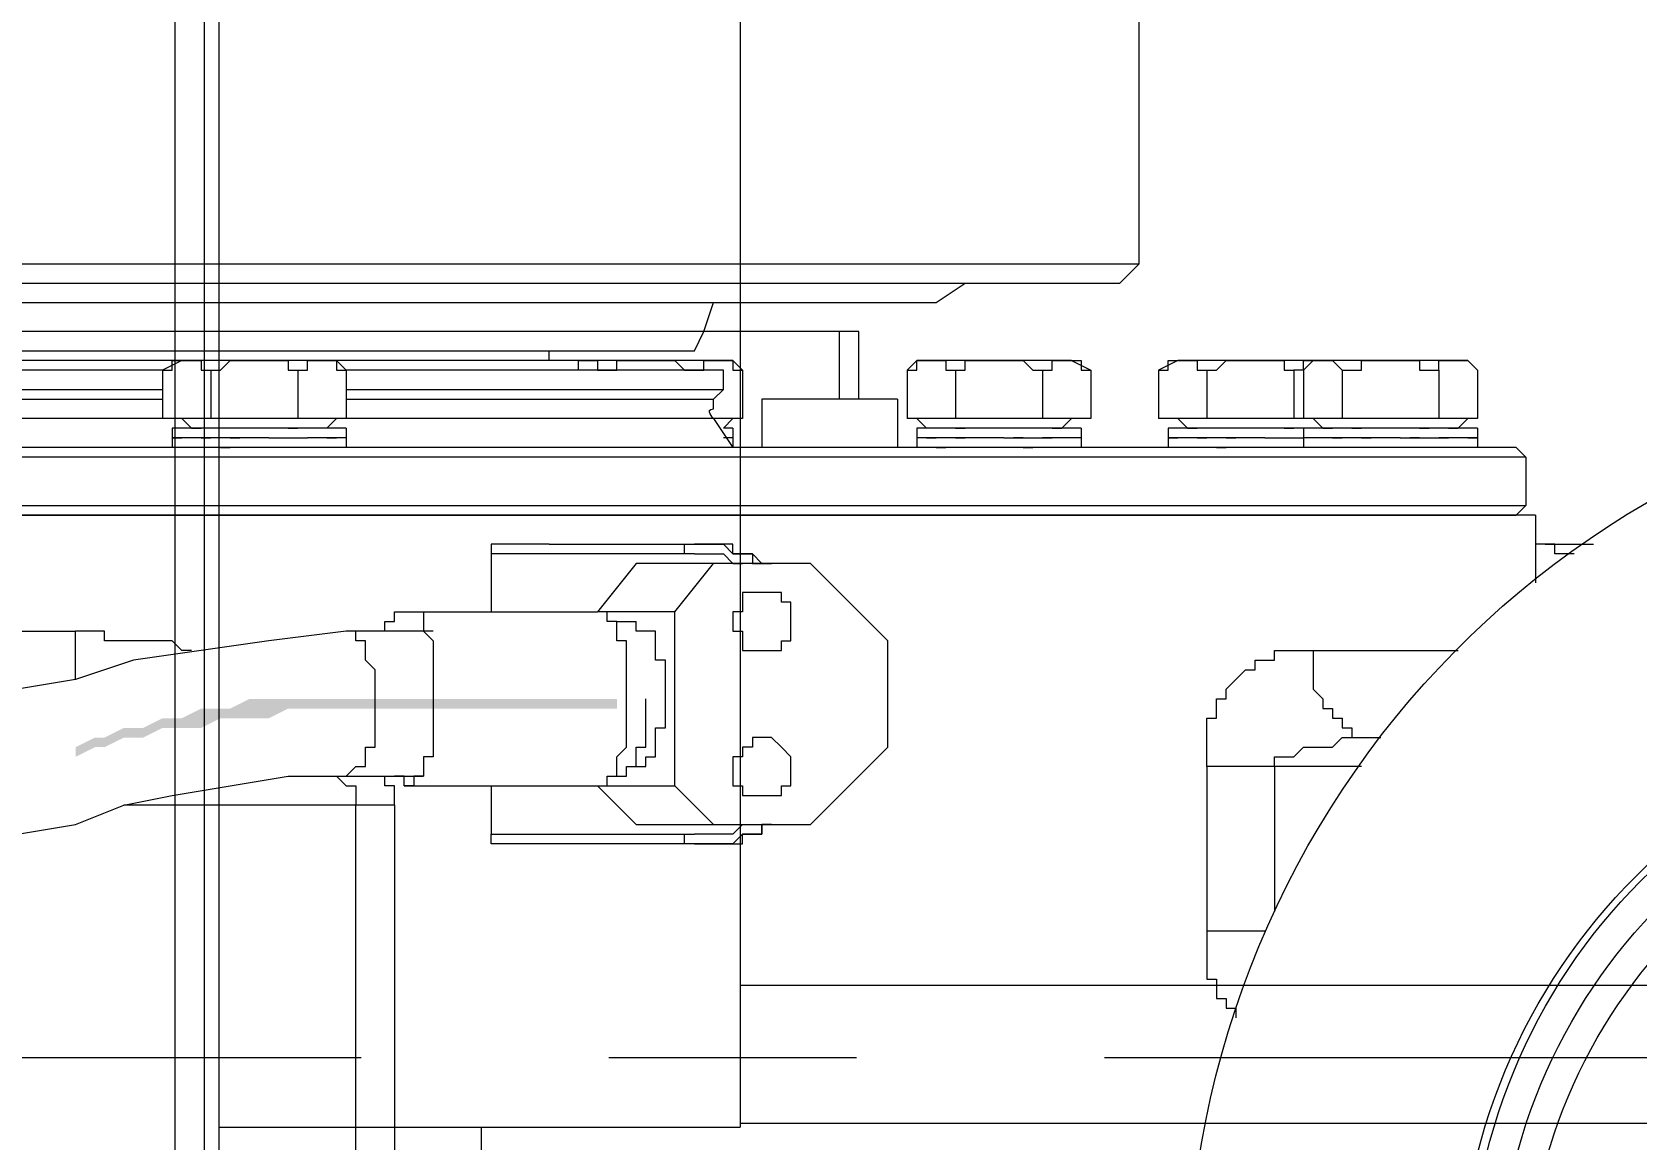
# Model space of a CAD drawing. Header units: millimetres. Extents: x 25083 to 52777, y 24772 to 45779.
# Drawn here: x 38615.8 to 38677.4, y 33565.3 to 33607.9 of the extents above; entities that cross this region are included whole.
import ezdxf

# ---------------------------------------------------------------- set-up
doc = ezdxf.new("R2010")
doc.units = ezdxf.units.MM
doc.layers.add('小车', color=7, linetype='Continuous')
doc.styles.get("Standard").update_dxf_attribs({"font": ''})
doc.styles.get('Standard').set_extended_font_data('SimSun')
doc.dimstyles.new('15', dxfattribs={"dimtxt": 15, "dimasz": 10, "dimexe": 2, "dimexo": 1, "dimgap": 1, "dimtad": 1, "dimdsep": 46, "dimtxsty": 'Standard', "dimcen": 2.5, "dimadec": 0, "dimazin": 0, "dimtfac": 1, "dimtmove": 2, "dimatfit": 3, "dimfxl": 1, "dimtolj": 1, "dimarcsym": 0})
doc.dimstyles.new('ISO-25', dxfattribs={"dimtxt": 2.5, "dimasz": 2.5, "dimexe": 1.25, "dimexo": 0.625, "dimtad": 1, "dimtxsty": 'Standard', "dimcen": 2.5, "dimadec": 0, "dimazin": 0, "dimtfac": 1, "dimtmove": 0, "dimatfit": 3, "dimfxl": 1, "dimarcsym": 0})

# ---------------------------------------------------------------- blocks, each defined once
blk = doc.blocks.new('*D925')
at = {"color": 0, "lineweight": -2}
for p, q in [((29677.862, 34881.662), (29677.862, 32448.293)), ((40733.017, 34757.645), (40733.017, 32448.293)), ((29680.362, 32449.543), (40730.517, 32449.543))]:
    blk.add_line(p, q, dxfattribs=at)
at = {"color": 0}
for points in [[(29680.362, 32449.96), (29680.362, 32449.127), (29677.862, 32449.543)], [(40730.517, 32449.127), (40730.517, 32449.96), (40733.017, 32449.543)]]:
    blk.add_solid(points, dxfattribs=at)
at = {"layer": 'DEFPOINTS', "color": 0}
for p in [(29677.862, 34882.287), (40733.017, 34758.27), (40733.017, 32449.543)]:
    blk.add_point(p, dxfattribs=at)
at = {"color": 0, "insert": (35205.439, 32451.628), "char_height": 2.5, "attachment_point": 5}
blk.add_mtext('11055,15', dxfattribs=at)
blk = doc.blocks.new('zw$D2F4')
h = blk.add_hatch(color=7)
h.dxf.hatch_style = 2
h.paths.add_polyline_path([(402.925, 863.038), (402.925, 866.752), (402.553, 867.495), (402.553, 868.609), (402.182, 869.351), (402.182, 870.094), (401.81, 870.837), (401.81, 871.58), (401.439, 872.322), (401.439, 872.694), (401.068, 873.436), (400.696, 873.436), (401.068, 872.694), (401.068, 872.322), (401.439, 871.58), (401.439, 870.837), (401.81, 870.094), (401.81, 869.351), (401.81, 868.609), (402.182, 867.866), (402.182, 866.009), (402.553, 865.266), (402.553, 863.038)])
h = blk.add_hatch(color=7)
h.dxf.hatch_style = 2
h.paths.add_polyline_path([(402.925, 860.067), (402.925, 863.038), (402.553, 863.038), (402.553, 860.439), (402.553, 860.067)])
h = blk.add_hatch(color=7)
h.dxf.hatch_style = 2
h.paths.add_polyline_path([(402.553, 860.067), (402.553, 852.64), (402.925, 852.64), (402.925, 860.067)])
at = {"color": 7, "lineweight": 5}
for points in [[(409.98, 817.361), (409.98, 915.771)], [(410.352, 915.029), (410.352, 817.733)], [(412.208, 817.733), (412.208, 915.029)], [(409.98, 914.657), (409.98, 818.104)], [(412.58, 818.104), (412.58, 914.657)], [(419.636, 900.174), (419.636, 832.587)], [(418.893, 899.803), (418.893, 833.33)], [(418.15, 892.376), (418.15, 840.385)], [(405.524, 885.691), (405.524, 873.436)], [(414.437, 884.206), (414.437, 870.094)], [(414.808, 884.577), (414.808, 870.094)], [(415.551, 870.094), (415.551, 884.577)], [(413.694, 870.094), (413.694, 883.834)], [(417.036, 843.356), (417.036, 883.834)], [(416.293, 883.092), (416.293, 849.669)], [(396.983, 881.978), (396.983, 878.635), (397.725, 875.665), (398.097, 873.436), (398.84, 871.58), (399.211, 869.723), (399.954, 865.266), (399.954, 863.038)], [(405.524, 863.038), (405.153, 866.009), (404.41, 871.208), (403.667, 873.436), (403.296, 875.665), (402.553, 877.521), (402.182, 879.749), (402.182, 881.978)], [(415.922, 854.126), (415.922, 879.007)], [(403.667, 873.436), (405.524, 873.436)], [(404.781, 868.98), (404.781, 869.351), (405.153, 869.723), (405.153, 872.322), (405.524, 872.322), (405.524, 873.436)], [(398.84, 861.182), (398.84, 871.58)], [(413.694, 863.038), (413.694, 870.094)], [(415.551, 870.094), (413.694, 870.094)], [(415.922, 869.351), (415.551, 870.094)], [(415.551, 870.094), (415.551, 869.723), (415.922, 869.723), (415.922, 869.351)], [(412.951, 869.723), (412.58, 869.723)], [(412.58, 869.351), (412.58, 869.723)], [(412.951, 869.723), (412.951, 869.351)], [(413.323, 869.723), (412.951, 869.723)], [(412.951, 869.351), (412.951, 869.723)], [(412.951, 868.98), (412.951, 869.351)], [(412.951, 868.98), (412.951, 869.351)], [(413.323, 863.038), (413.323, 869.723)], [(413.323, 869.351), (413.323, 869.723)], [(413.323, 868.98), (413.694, 869.351)], [(415.922, 863.41), (415.922, 869.351)], [(415.922, 869.351), (415.922, 868.98)], [(412.951, 868.609), (412.951, 868.98)], [(412.951, 868.609), (412.951, 868.98)], [(412.951, 868.609), (412.951, 868.237)], [(415.922, 868.98), (415.922, 868.609), (415.551, 868.609), (415.551, 868.237)], [(415.551, 868.237), (413.694, 868.237)], [(415.551, 868.237), (415.551, 867.866), (415.922, 867.495), (415.922, 866.381)], [(412.951, 867.495), (412.951, 867.123)], [(412.58, 866.381), (412.58, 866.752)], [(412.951, 866.009), (412.951, 866.752)], [(412.951, 866.009), (412.951, 866.752)], [(413.323, 866.381), (413.323, 866.752)], [(415.922, 866.381), (415.922, 865.266), (415.551, 865.266), (415.551, 864.895)], [(415.551, 864.895), (413.694, 864.895)], [(415.551, 864.895), (415.551, 864.524), (415.922, 864.524), (415.922, 863.781)], [(412.951, 863.781), (412.951, 864.524)], [(412.951, 863.781), (412.951, 864.524)], [(399.954, 863.781), (399.954, 863.41), (399.582, 863.038)], [(412.951, 863.781), (412.951, 864.152)], [(412.951, 863.41), (412.951, 863.781)], [(412.951, 863.41), (412.951, 863.781)], [(413.323, 863.781), (413.694, 863.41)], [(415.922, 863.781), (415.922, 863.41), (415.551, 863.41), (415.551, 863.038)], [(399.582, 863.038), (399.582, 862.667), (398.84, 862.667)], [(399.954, 863.038), (399.954, 862.296)], [(399.954, 863.038), (400.325, 862.667), (400.325, 862.296), (401.068, 862.296), (401.068, 861.924), (402.925, 861.924)], [(402.925, 861.924), (404.039, 861.924), (404.41, 862.296), (405.153, 862.296), (405.153, 862.667), (405.524, 862.667), (405.524, 863.038)], [(405.524, 859.696), (405.524, 863.038)], [(412.951, 863.038), (412.58, 863.038)], [(412.951, 863.038), (412.951, 863.41)], [(412.951, 863.038), (412.951, 863.41)], [(412.951, 863.038), (412.951, 863.41)], [(413.323, 863.038), (412.951, 863.038)], [(413.694, 848.927), (413.694, 863.038)], [(415.551, 863.038), (413.694, 863.038)], [(414.437, 863.038), (414.437, 848.927)], [(414.808, 863.038), (414.808, 848.555)], [(415.922, 863.41), (415.551, 863.038)], [(415.551, 848.555), (415.551, 863.038)], [(360.59, 862.667), (398.84, 862.667)], [(399.954, 862.296), (399.954, 860.067)], [(398.84, 861.182), (399.582, 861.182), (399.582, 861.553), (399.954, 861.553)], [(405.524, 861.553), (405.895, 861.553), (405.895, 861.182), (406.267, 861.182), (406.267, 860.81)], [(398.84, 861.182), (360.59, 861.182)], [(399.582, 860.81), (399.954, 860.81), (399.954, 861.182)], [(399.582, 860.81), (399.582, 853.383)], [(399.954, 860.439), (399.582, 860.439), (399.582, 860.81)], [(406.267, 860.81), (406.267, 860.067), (405.524, 860.067)], [(406.267, 860.81), (406.267, 853.383)], [(400.325, 860.067), (399.954, 860.067), (399.954, 860.439)], [(405.524, 860.067), (405.153, 859.696), (401.439, 859.696), (400.696, 859.696), (400.696, 860.067), (400.325, 860.067)], [(397.354, 855.24), (397.354, 857.468), (397.725, 857.468)], [(397.725, 857.468), (397.725, 850.041)], [(399.582, 857.468), (397.725, 857.468)], [(408.495, 857.468), (406.267, 857.468)], [(408.495, 850.041), (408.495, 857.468)], [(408.866, 855.24), (408.866, 857.468), (408.495, 857.468)], [(397.354, 849.669), (397.354, 855.24)], [(408.866, 855.24), (408.866, 849.669)], [(415.922, 855.24), (416.293, 855.24)], [(415.922, 854.126), (415.551, 854.126)], [(415.922, 854.126), (415.922, 853.383), (415.551, 853.383), (415.551, 853.012)], [(415.922, 848.184), (415.922, 854.126)], [(399.582, 853.383), (398.097, 851.898)], [(399.582, 853.383), (399.582, 850.412)], [(399.582, 853.383), (399.582, 853.012), (399.954, 853.012), (399.954, 852.64), (400.325, 852.64)], [(405.524, 852.64), (405.895, 852.64), (405.895, 853.012), (406.267, 853.012), (406.267, 853.383)], [(408.124, 851.898), (406.267, 853.383)], [(406.267, 850.412), (406.267, 853.383)], [(399.954, 853.012), (399.954, 852.64)], [(399.954, 852.64), (399.954, 852.269), (400.325, 852.269), (400.325, 851.898)], [(400.325, 852.64), (400.696, 852.64), (401.068, 852.269), (403.667, 852.269), (404.039, 852.269), (405.153, 852.269)], [(405.153, 852.269), (405.153, 852.64), (405.524, 852.64)], [(405.895, 852.64), (405.895, 851.898)], [(415.551, 853.012), (415.551, 852.64), (415.922, 852.64), (415.922, 851.526)], [(398.097, 851.898), (398.097, 845.213)], [(400.325, 851.898), (400.325, 851.526), (400.696, 851.526), (400.696, 851.155), (401.81, 851.155), (401.81, 850.783), (402.182, 850.783), (404.41, 850.783), (404.41, 851.155), (405.524, 851.155), (405.524, 851.898), (405.895, 851.898)], [(400.325, 851.898), (401.068, 851.898), (401.068, 851.526), (402.553, 851.526), (402.925, 851.526)], [(408.124, 845.213), (408.124, 851.898)], [(415.922, 851.526), (415.922, 850.412), (415.551, 850.041), (415.551, 849.669)], [(398.097, 848.927), (399.582, 850.412)], [(399.582, 850.412), (406.267, 850.412)], [(406.267, 850.412), (408.124, 848.927)], [(397.354, 849.669), (397.354, 850.041), (397.725, 850.041)], [(397.354, 849.669), (397.354, 847.813), (397.725, 847.813), (397.725, 847.07), (398.097, 847.07), (398.097, 846.699)], [(398.097, 846.699), (398.097, 847.07), (397.725, 847.07), (397.725, 847.813), (397.354, 848.184), (397.354, 849.298), (397.354, 849.669)], [(398.097, 847.813), (397.725, 848.184), (397.725, 849.669)], [(408.124, 846.699), (408.124, 847.07), (408.495, 847.441), (408.495, 848.184), (408.866, 848.184), (408.866, 849.298), (408.866, 849.669)], [(408.495, 849.669), (408.495, 848.555), (408.124, 848.184), (408.124, 847.813)], [(408.866, 849.669), (408.866, 848.555), (408.495, 848.184), (408.495, 847.441), (408.124, 847.441), (408.124, 847.07), (408.124, 846.699)], [(408.495, 850.041), (408.866, 850.041), (408.866, 849.669)], [(415.551, 849.669), (415.551, 849.298), (415.922, 849.298), (415.922, 848.927)], [(416.293, 849.669), (417.036, 849.298)], [(413.694, 848.927), (412.58, 848.184)], [(413.694, 847.813), (413.694, 848.927)], [(414.437, 848.927), (414.808, 848.555)], [(415.922, 848.927), (415.922, 848.184), (415.551, 848.184), (415.551, 847.813)], [(417.036, 849.298), (418.15, 848.927)], [(412.951, 848.184), (412.951, 848.555)], [(412.951, 848.184), (412.951, 848.555)], [(413.323, 848.555), (413.694, 848.184)], [(413.323, 848.184), (413.323, 848.555)], [(413.323, 848.184), (413.323, 848.555)], [(414.808, 848.555), (415.551, 848.555)], [(400.325, 848.184), (399.582, 848.184), (399.582, 847.813), (399.211, 847.813), (399.211, 847.441), (399.211, 847.07)], [(401.439, 847.07), (401.439, 847.441), (401.068, 847.441), (401.068, 847.813), (400.696, 847.813), (400.696, 848.184), (400.325, 848.184)], [(405.895, 848.184), (405.524, 848.184), (405.524, 847.813), (404.781, 847.813), (404.781, 847.441), (404.781, 847.07)], [(407.009, 847.07), (407.009, 847.813), (406.267, 847.813), (406.267, 848.184), (405.895, 848.184)], [(412.951, 848.184), (412.58, 848.184)], [(413.323, 848.184), (412.951, 848.184)], [(415.551, 847.813), (413.694, 847.813)], [(415.922, 848.184), (415.551, 847.813)], [(399.211, 847.07), (399.211, 846.327), (399.582, 846.327), (399.582, 845.956), (400.325, 845.956)], [(400.325, 845.956), (400.696, 845.956), (401.068, 846.327), (401.439, 846.699), (401.439, 847.07)], [(404.781, 847.07), (404.781, 846.327), (405.153, 846.327), (405.153, 845.956), (405.524, 845.956), (405.895, 845.956)], [(405.895, 845.956), (406.638, 845.956), (406.638, 846.327), (407.009, 846.327), (407.009, 846.699), (407.009, 847.07)], [(414.437, 847.07), (412.58, 847.07)], [(414.437, 841.871), (414.437, 847.07)], [(401.068, 842.242), (398.097, 845.213)], [(408.124, 845.213), (405.153, 842.242)], [(414.437, 844.099), (417.036, 844.099)], [(414.437, 843.356), (417.036, 843.356)], [(401.068, 842.242), (405.153, 842.242)], [(414.437, 841.871), (412.58, 841.871)], [(413.694, 834.444), (413.694, 841.499)], [(415.551, 841.499), (413.694, 841.499)], [(415.922, 841.128), (415.551, 841.499)], [(415.551, 841.499), (415.551, 841.128), (415.922, 841.128)], [(412.951, 841.128), (412.58, 841.128)], [(413.323, 841.128), (412.951, 841.128)], [(412.951, 840.757), (412.951, 841.128)], [(413.323, 834.815), (413.323, 841.128)], [(413.323, 840.757), (413.694, 841.128)], [(415.922, 835.186), (415.922, 841.128)], [(415.922, 841.128), (415.922, 840.757)], [(412.951, 840.385), (412.951, 840.757)], [(412.951, 840.385), (412.951, 840.757)], [(412.951, 840.757), (412.951, 840.385)], [(412.951, 840.014), (412.951, 840.757)], [(412.951, 840.014), (412.951, 840.385)], [(415.922, 840.757), (415.922, 840.014), (415.551, 840.014), (415.551, 839.643)], [(418.15, 840.385), (418.893, 839.271)], [(412.951, 839.643), (412.951, 839.271)], [(415.551, 839.643), (413.694, 839.643)], [(415.551, 839.643), (415.551, 839.271), (415.922, 839.271), (415.922, 838.157)], [(412.58, 838.9), (412.58, 839.271)], [(413.323, 838.9), (413.323, 839.271)], [(412.951, 837.786), (412.951, 838.529)], [(412.951, 837.786), (412.951, 838.529)], [(412.58, 837.786), (412.58, 838.157)], [(413.323, 837.786), (413.323, 838.157)], [(415.922, 838.157), (415.922, 837.043), (415.551, 836.672), (415.551, 836.3)], [(412.951, 837.043), (412.951, 837.415)], [(412.951, 835.929), (412.951, 836.3)], [(412.951, 835.558), (412.951, 835.929)], [(412.951, 835.558), (412.951, 835.929)], [(415.551, 836.3), (413.694, 836.3)], [(415.551, 836.3), (415.551, 835.929), (415.922, 835.929), (415.922, 835.558)], [(412.951, 835.186), (412.951, 835.558)], [(412.951, 835.186), (412.951, 835.558)], [(413.323, 835.558), (413.694, 835.186)], [(415.922, 835.558), (415.922, 834.815), (415.551, 834.815), (415.551, 834.444)], [(412.58, 834.815), (412.58, 835.186)], [(412.951, 834.815), (412.58, 834.815)], [(412.951, 834.815), (412.951, 835.186)], [(412.951, 834.815), (412.951, 835.186)], [(412.951, 834.815), (412.951, 835.186)], [(413.323, 834.815), (412.951, 834.815)], [(413.323, 834.815), (413.323, 835.186)], [(415.922, 835.186), (415.551, 834.444)], [(415.551, 834.444), (413.694, 834.444)], [(418.893, 833.33), (419.636, 832.587)], [(419.636, 832.587), (434.861, 832.587)], [(413.694, 819.589), (413.694, 831.844)], [(415.551, 831.844), (413.694, 831.844)], [(415.922, 831.101), (415.551, 831.844)], [(415.551, 831.844), (415.551, 831.473), (415.922, 831.473), (415.922, 831.101)], [(412.951, 831.473), (412.58, 831.473)], [(412.58, 831.101), (412.58, 831.473)], [(412.951, 831.473), (412.951, 831.101)], [(413.323, 831.473), (412.951, 831.473)], [(412.951, 831.101), (412.951, 831.473)], [(412.951, 830.73), (412.951, 831.101)], [(412.951, 830.73), (412.951, 831.101)], [(413.323, 819.589), (413.323, 831.473)], [(413.323, 831.101), (413.323, 831.473)], [(413.323, 830.73), (413.694, 831.101)], [(415.922, 819.961), (415.922, 831.101)], [(415.922, 831.101), (415.922, 830.73)], [(412.951, 830.359), (412.951, 830.73)], [(412.951, 830.359), (412.951, 830.73)], [(415.922, 830.73), (415.922, 830.359), (415.551, 830.359), (415.551, 829.987)], [(394.012, 829.987), (392.155, 829.987), (392.155, 829.616), (391.412, 829.616), (391.412, 829.245), (391.041, 829.245), (391.041, 828.873), (390.67, 828.873)], [(394.012, 829.987), (394.012, 827.759)], [(400.325, 829.987), (394.012, 829.987)], [(400.325, 824.046), (400.325, 829.987)], [(400.325, 829.987), (402.182, 829.987), (402.182, 829.616), (402.925, 829.616), (402.925, 829.245), (403.296, 829.245), (403.667, 828.873), (404.039, 828.502), (404.039, 828.131), (404.41, 828.131), (404.41, 827.388), (404.781, 827.388), (404.781, 825.902)], [(412.951, 830.359), (412.951, 829.987)], [(415.551, 829.987), (413.694, 829.987)], [(415.551, 829.987), (415.551, 829.616), (415.922, 829.245), (415.922, 828.131)], [(412.951, 829.245), (412.951, 828.873)], [(412.58, 828.131), (412.58, 828.502)], [(412.951, 827.759), (412.951, 828.502)], [(412.951, 827.759), (412.951, 828.502)], [(413.323, 828.131), (413.323, 828.502)], [(415.922, 828.131), (415.922, 827.016), (415.551, 827.016), (415.551, 826.645)], [(400.325, 827.388), (394.755, 827.388)], [(400.325, 827.388), (400.696, 827.388), (400.696, 826.645), (401.068, 826.274), (401.068, 825.531), (401.068, 825.16), (401.439, 824.788), (401.439, 823.303)], [(412.951, 826.274), (412.58, 826.274)], [(413.323, 826.274), (412.951, 826.274)], [(412.951, 825.902), (412.951, 826.274)], [(412.951, 825.902), (412.951, 826.274)], [(415.551, 826.645), (413.694, 826.645)], [(415.551, 826.274), (413.694, 826.274)], [(415.922, 825.902), (415.551, 826.274)], [(415.551, 826.274), (415.922, 826.274)], [(415.551, 826.274), (415.922, 826.274), (415.922, 825.902)], [(404.781, 825.902), (403.296, 825.902), (402.925, 825.531), (402.553, 825.531), (402.553, 825.16), (402.182, 825.16), (402.182, 824.788), (401.81, 824.788), (401.81, 824.417), (401.439, 824.417), (401.439, 823.303)], [(404.781, 825.902), (404.781, 820.332)], [(412.951, 825.531), (412.951, 825.902)], [(412.951, 825.531), (412.951, 825.902)], [(412.951, 825.16), (412.951, 825.531)], [(412.951, 825.16), (412.951, 825.531)], [(413.323, 825.531), (413.694, 825.902)], [(415.922, 825.531), (415.922, 825.16), (415.551, 824.788)], [(415.922, 825.902), (415.922, 825.531)], [(412.951, 825.16), (412.951, 824.788)], [(415.551, 824.788), (413.694, 824.788)], [(415.551, 824.788), (415.551, 824.046), (415.922, 824.046), (415.922, 822.932)], [(412.951, 824.046), (412.951, 823.674)], [(412.58, 822.932), (412.58, 823.303)], [(412.951, 822.56), (412.951, 823.303)], [(412.951, 822.56), (412.951, 823.303)], [(413.323, 822.932), (413.323, 823.303)], [(412.58, 822.56), (412.58, 822.932)], [(413.323, 822.56), (413.323, 822.932)], [(415.922, 822.932), (415.922, 821.817), (415.551, 821.817), (415.551, 821.075)], [(412.951, 821.817), (412.951, 822.189)], [(412.951, 821.817), (412.951, 822.189)], [(412.951, 821.817), (412.951, 822.189)], [(412.951, 820.703), (412.951, 821.075)], [(412.951, 820.703), (412.951, 821.075)], [(412.951, 820.703), (412.951, 821.075)], [(412.951, 820.332), (412.951, 821.075)], [(412.951, 820.332), (412.951, 820.703)], [(412.951, 820.332), (412.951, 820.703)], [(415.551, 821.075), (413.694, 821.075)], [(415.551, 821.075), (415.922, 821.075), (415.922, 820.332)], [(412.951, 819.961), (412.951, 820.332)], [(412.951, 819.961), (412.951, 820.332)], [(412.951, 819.961), (412.951, 820.332)], [(412.951, 819.589), (412.951, 819.961)], [(413.323, 820.332), (413.694, 819.961)], [(415.922, 820.332), (415.922, 819.961), (415.551, 819.589)], [(415.922, 819.961), (415.551, 819.589)], [(412.951, 819.589), (412.58, 819.589)], [(413.323, 819.589), (412.951, 819.589)], [(415.551, 819.589), (413.694, 819.589)], [(409.98, 818.104), (410.352, 817.733)], [(412.208, 817.733), (412.58, 818.104)], [(412.208, 817.733), (410.352, 817.733)], [(409.98, 817.361), (407.381, 817.361)], [(408.495, 815.876), (408.495, 816.618), (408.866, 816.618), (408.866, 816.99)], [(408.866, 816.99), (408.866, 817.361)]]:
    blk.add_lwpolyline(points, dxfattribs=at)
for points in [[(412.951, 869.351), (412.951, 869.723), (412.951, 869.723), (412.951, 869.723)], [(412.951, 869.723), (412.951, 869.723), (412.951, 869.723), (412.951, 869.723)], [(412.951, 869.723), (412.951, 869.723), (412.951, 869.723), (412.951, 869.723)], [(412.951, 869.723), (412.951, 869.723), (412.951, 869.723), (412.951, 869.723)], [(412.951, 869.723), (412.951, 869.723), (412.951, 869.723), (412.951, 869.723)], [(412.951, 869.723), (412.951, 869.723), (412.951, 869.723), (412.951, 869.723)], [(412.951, 869.723), (412.951, 869.723), (412.951, 869.723), (412.951, 869.723)], [(412.951, 869.723), (412.951, 869.723), (412.951, 869.723), (412.951, 869.723)], [(412.951, 869.723), (412.951, 869.723), (412.951, 869.723), (412.951, 869.723)], [(412.951, 869.723), (412.951, 869.723), (412.951, 869.723), (412.951, 869.723)], [(412.951, 869.351), (412.951, 869.351), (412.951, 869.351), (412.951, 869.351)], [(412.951, 869.351), (412.951, 869.351), (412.951, 869.351), (412.951, 869.351)], [(412.951, 869.351), (412.951, 869.351), (412.951, 869.351), (412.951, 869.351)], [(412.951, 869.351), (412.951, 869.351), (412.951, 869.351), (412.951, 869.351)], [(412.58, 868.609), (412.58, 868.98), (412.58, 868.98), (412.58, 868.98)], [(412.58, 868.609), (412.58, 868.609), (412.58, 868.609), (412.58, 868.609)], [(412.951, 868.98), (412.951, 868.98), (412.951, 868.98), (412.951, 868.98)], [(412.951, 868.98), (412.951, 868.98), (412.951, 868.98), (412.951, 868.98)], [(412.951, 867.866), (412.951, 868.237), (412.951, 868.237), (412.951, 868.609)], [(412.951, 867.866), (412.951, 868.237), (412.951, 868.237), (412.951, 868.609)], [(412.951, 868.609), (412.951, 868.609), (412.951, 868.609), (412.951, 868.609)], [(412.951, 868.609), (412.951, 868.609), (412.951, 868.609), (412.951, 868.609)], [(413.323, 868.98), (413.323, 868.98), (413.323, 868.98), (413.323, 868.609)], [(413.323, 868.609), (413.323, 868.609), (413.323, 868.609), (413.323, 868.609)], [(412.58, 867.866), (412.58, 867.495), (412.58, 867.495), (412.58, 867.495)], [(412.58, 867.866), (412.58, 867.866), (412.58, 867.866), (412.58, 867.866)], [(412.951, 867.495), (412.951, 867.495), (412.951, 867.866), (412.951, 867.866)], [(412.951, 867.495), (412.951, 867.866), (412.951, 867.866), (412.951, 867.866)], [(412.951, 867.866), (412.951, 867.866), (412.951, 867.866), (412.951, 867.866)], [(412.951, 866.752), (412.951, 867.123), (412.951, 867.123), (412.951, 867.495)], [(412.951, 867.123), (412.951, 867.123), (412.951, 867.495), (412.951, 867.495)], [(412.951, 867.495), (412.951, 867.495), (412.951, 867.495), (412.951, 867.495)], [(412.951, 867.495), (412.951, 867.495), (412.951, 867.495), (412.951, 867.495)], [(413.323, 867.866), (413.323, 867.866), (413.323, 867.866), (413.323, 867.866)], [(413.323, 867.495), (413.323, 867.495), (413.323, 867.495), (413.323, 867.866)], [(412.951, 866.752), (412.951, 866.752), (412.951, 867.123), (412.951, 867.123)], [(412.951, 866.009), (412.951, 866.009), (412.951, 866.009), (412.951, 865.638)], [(412.951, 866.009), (412.951, 866.009), (412.951, 865.638), (412.951, 865.638)], [(412.951, 865.638), (412.951, 865.266), (412.951, 865.266), (412.951, 864.895)], [(412.951, 865.638), (412.951, 865.638), (412.951, 865.638), (412.951, 865.638)], [(412.951, 865.638), (412.951, 865.638), (412.951, 865.638), (412.951, 865.638)], [(412.951, 865.638), (412.951, 865.266), (412.951, 865.266), (412.951, 865.266)], [(412.58, 864.895), (412.58, 864.895), (412.58, 865.266), (412.58, 865.266)], [(412.58, 865.266), (412.58, 865.266), (412.58, 865.266), (412.58, 865.266)], [(412.951, 865.266), (412.951, 865.266), (412.951, 865.266), (412.951, 864.895)], [(412.951, 864.895), (412.951, 864.895), (412.951, 864.895), (412.951, 864.895)], [(412.951, 864.895), (412.951, 864.895), (412.951, 864.524), (412.951, 864.524)], [(412.951, 864.895), (412.951, 864.895), (412.951, 864.524), (412.951, 864.524)], [(413.323, 865.266), (413.323, 865.266), (413.323, 864.895), (413.323, 864.895)], [(413.323, 865.266), (413.323, 865.266), (413.323, 865.266), (413.323, 865.266)], [(412.951, 864.524), (412.951, 864.524), (412.951, 864.524), (412.951, 864.524)], [(412.951, 864.524), (412.951, 864.524), (412.951, 864.524), (412.951, 864.524)], [(399.954, 863.781), (399.954, 863.781), (399.954, 863.781), (399.954, 863.781)], [(412.58, 864.152), (412.58, 864.152), (412.58, 864.152), (412.58, 864.152)], [(412.58, 864.152), (412.58, 864.152), (412.58, 864.152), (412.58, 864.152)], [(412.951, 863.781), (412.951, 863.781), (412.951, 863.781), (412.951, 863.781)], [(412.951, 863.781), (412.951, 863.781), (412.951, 863.781), (412.951, 863.781)], [(412.951, 863.781), (412.951, 863.781), (412.951, 863.41), (412.951, 863.41)], [(413.323, 864.152), (413.323, 864.152), (413.323, 864.152), (413.323, 864.152)], [(413.323, 864.152), (413.323, 864.152), (413.323, 864.152), (413.323, 864.152)], [(413.323, 864.152), (413.323, 864.152), (413.323, 864.152), (413.323, 864.152)], [(412.951, 863.41), (412.951, 863.41), (412.951, 863.41), (412.951, 863.41)], [(412.951, 863.41), (412.951, 863.41), (412.951, 863.41), (412.951, 863.41)], [(412.951, 863.41), (412.951, 863.41), (412.951, 863.41), (412.951, 863.41)], [(412.951, 863.41), (412.951, 863.41), (412.951, 863.41), (412.951, 863.41)], [(412.951, 863.41), (412.951, 863.41), (412.951, 863.41), (412.951, 863.41)], [(412.951, 863.41), (412.951, 863.41), (412.951, 863.41), (412.951, 863.41)], [(412.951, 863.41), (412.951, 863.41), (412.951, 863.41), (412.951, 863.41)], [(412.951, 863.41), (412.951, 863.41), (412.951, 863.41), (412.951, 863.41)], [(412.951, 863.038), (412.951, 863.038), (412.951, 863.038), (412.951, 863.038)], [(412.951, 863.038), (412.951, 863.038), (412.951, 863.038), (412.951, 863.038)], [(412.951, 863.038), (412.951, 863.038), (412.951, 863.038), (412.951, 863.038)], [(405.524, 860.067), (405.524, 860.067), (405.524, 860.067), (405.524, 860.067)], [(415.922, 854.126), (415.922, 854.126), (415.922, 854.126), (415.922, 854.126)], [(399.582, 853.383), (399.582, 853.383), (399.582, 853.383), (399.582, 853.383)], [(406.267, 853.383), (406.267, 853.383), (406.267, 853.383), (406.267, 853.383)], [(400.325, 852.64), (400.325, 852.64), (400.325, 852.64), (400.325, 852.64)], [(400.325, 851.898), (400.325, 851.898), (400.325, 851.898), (400.325, 851.898)], [(397.725, 850.041), (397.725, 849.669), (397.725, 849.669), (397.725, 849.669)], [(397.725, 849.669), (397.725, 849.669), (397.725, 849.669), (397.725, 849.669)], [(408.495, 849.669), (408.495, 849.669), (408.495, 849.669), (408.495, 850.041)], [(408.495, 849.669), (408.495, 849.669), (408.495, 849.669), (408.495, 849.669)], [(413.694, 848.927), (413.694, 848.927), (414.065, 849.298), (414.065, 848.927)], [(414.065, 848.927), (414.437, 848.927), (414.437, 848.927), (414.437, 848.927)], [(412.951, 848.184), (412.951, 848.184), (412.951, 848.184), (412.951, 848.184)], [(412.951, 848.184), (412.951, 848.184), (412.951, 848.184), (412.951, 848.184)], [(412.951, 848.184), (412.951, 848.184), (412.951, 848.184), (412.951, 848.184)], [(412.951, 848.184), (412.951, 848.184), (412.951, 848.184), (412.951, 848.184)], [(412.951, 848.184), (412.951, 848.184), (412.951, 848.184), (412.951, 848.184)], [(412.951, 848.184), (412.951, 848.184), (412.951, 848.184), (412.951, 848.184)], [(412.951, 848.184), (412.951, 848.184), (412.951, 848.184), (412.951, 848.184)], [(412.951, 848.184), (412.951, 848.184), (412.951, 848.184), (412.951, 848.184)], [(412.951, 840.757), (412.951, 840.757), (412.951, 841.128), (412.951, 841.128)], [(412.951, 841.128), (412.951, 841.128), (412.951, 841.128), (412.951, 841.128)], [(412.951, 841.128), (412.951, 841.128), (412.951, 841.128), (412.951, 841.128)], [(412.951, 841.128), (412.951, 841.128), (412.951, 841.128), (412.951, 841.128)], [(412.951, 841.128), (412.951, 841.128), (412.951, 841.128), (412.951, 841.128)], [(412.951, 841.128), (412.951, 841.128), (412.951, 841.128), (412.951, 841.128)], [(412.951, 841.128), (412.951, 841.128), (412.951, 841.128), (412.951, 841.128)], [(412.951, 841.128), (412.951, 841.128), (412.951, 841.128), (412.951, 841.128)], [(412.951, 841.128), (412.951, 841.128), (412.951, 841.128), (412.951, 841.128)], [(412.951, 841.128), (412.951, 841.128), (412.951, 841.128), (412.951, 841.128)], [(412.951, 841.128), (412.951, 841.128), (412.951, 841.128), (412.951, 841.128)], [(412.58, 840.385), (412.58, 840.385), (412.58, 840.385), (412.58, 840.014)], [(412.58, 840.385), (412.58, 840.385), (412.58, 840.385), (412.58, 840.385)], [(412.951, 840.385), (412.951, 840.385), (412.951, 840.385), (412.951, 840.757)], [(412.951, 840.385), (412.951, 840.757), (412.951, 840.757), (412.951, 840.757)], [(412.951, 840.757), (412.951, 840.757), (412.951, 840.757), (412.951, 840.757)], [(412.951, 840.757), (412.951, 840.757), (412.951, 840.757), (412.951, 840.757)], [(412.951, 840.757), (412.951, 840.757), (412.951, 840.757), (412.951, 840.757)], [(413.323, 840.014), (413.323, 840.385), (413.323, 840.385), (413.323, 840.385)], [(413.323, 840.385), (413.323, 840.385), (413.323, 840.385), (413.323, 840.385)], [(412.58, 839.271), (412.58, 839.271), (412.58, 839.271), (412.58, 839.643)], [(412.951, 839.643), (412.951, 839.643), (412.951, 840.014), (412.951, 840.014)], [(412.951, 839.643), (412.951, 839.643), (412.951, 840.014), (412.951, 840.014)], [(412.951, 840.014), (412.951, 840.014), (412.951, 840.014), (412.951, 840.014)], [(412.951, 840.014), (412.951, 840.014), (412.951, 840.014), (412.951, 840.014)], [(412.951, 838.9), (412.951, 839.271), (412.951, 839.271), (412.951, 839.643)], [(412.951, 839.271), (412.951, 839.271), (412.951, 839.271), (412.951, 839.643)], [(412.951, 839.643), (412.951, 839.643), (412.951, 839.643), (412.951, 839.643)], [(413.323, 839.643), (413.323, 839.271), (413.323, 839.271), (413.323, 839.271)], [(412.58, 839.271), (412.58, 839.271), (412.58, 839.271), (412.58, 839.271)], [(412.951, 838.9), (412.951, 839.271), (412.951, 839.271), (412.951, 839.271)], [(413.323, 839.271), (413.323, 839.271), (413.323, 839.271), (413.323, 839.271)], [(412.951, 838.529), (412.951, 838.529), (412.951, 838.529), (412.951, 838.9)], [(412.951, 838.529), (412.951, 838.529), (412.951, 838.9), (412.951, 838.9)], [(412.951, 838.9), (412.951, 838.9), (412.951, 838.9), (412.951, 838.9)], [(412.951, 838.9), (412.951, 838.9), (412.951, 838.9), (412.951, 838.9)], [(412.951, 837.786), (412.951, 837.415), (412.951, 837.415), (412.951, 837.415)], [(412.951, 837.786), (412.951, 837.415), (412.951, 837.415), (412.951, 837.043)], [(412.951, 837.415), (412.951, 837.415), (412.951, 837.043), (412.951, 837.043)], [(412.58, 837.043), (412.58, 837.043), (412.58, 837.043), (412.58, 836.672)], [(412.58, 836.672), (412.58, 836.672), (412.58, 836.672), (412.58, 836.672)], [(412.951, 837.043), (412.951, 837.043), (412.951, 837.043), (412.951, 837.043)], [(412.951, 837.043), (412.951, 837.043), (412.951, 837.043), (412.951, 837.043)], [(412.951, 837.043), (412.951, 837.043), (412.951, 836.672), (412.951, 836.672)], [(412.951, 837.043), (412.951, 836.672), (412.951, 836.672), (412.951, 836.672)], [(412.951, 836.672), (412.951, 836.672), (412.951, 836.672), (412.951, 836.672)], [(412.951, 836.672), (412.951, 836.3), (412.951, 836.3), (412.951, 835.929)], [(412.951, 836.672), (412.951, 836.3), (412.951, 836.3), (412.951, 835.929)], [(413.323, 836.672), (413.323, 837.043), (413.323, 837.043), (413.323, 837.043)], [(413.323, 836.672), (413.323, 836.672), (413.323, 836.672), (413.323, 836.672)], [(412.58, 835.929), (412.58, 835.929), (412.58, 835.929), (412.58, 835.929)], [(412.58, 835.558), (412.58, 835.558), (412.58, 835.558), (412.58, 835.929)], [(412.951, 835.929), (412.951, 835.929), (412.951, 835.929), (412.951, 835.929)], [(412.951, 835.929), (412.951, 835.929), (412.951, 835.929), (412.951, 835.929)], [(413.323, 835.929), (413.323, 835.929), (413.323, 835.929), (413.323, 835.929)], [(413.323, 835.929), (413.323, 835.929), (413.323, 835.558), (413.323, 835.558)], [(412.951, 835.558), (412.951, 835.558), (412.951, 835.558), (412.951, 835.558)], [(412.951, 835.558), (412.951, 835.558), (412.951, 835.558), (412.951, 835.558)], [(413.323, 835.558), (413.323, 835.558), (413.323, 835.558), (413.323, 835.558)], [(412.951, 835.186), (412.951, 835.186), (412.951, 835.186), (412.951, 835.186)], [(412.951, 835.186), (412.951, 835.186), (412.951, 835.186), (412.951, 835.186)], [(412.951, 835.186), (412.951, 835.186), (412.951, 835.186), (412.951, 835.186)], [(412.951, 835.186), (412.951, 835.186), (412.951, 835.186), (412.951, 835.186)], [(412.951, 834.815), (412.951, 834.815), (412.951, 834.815), (412.951, 834.815)], [(412.951, 834.815), (412.951, 834.815), (412.951, 834.815), (412.951, 834.815)], [(412.951, 834.815), (412.951, 834.815), (412.951, 834.815), (412.951, 834.815)], [(412.951, 834.815), (412.951, 834.815), (412.951, 834.815), (412.951, 834.815)], [(412.951, 834.815), (412.951, 834.815), (412.951, 834.815), (412.951, 834.815)], [(412.951, 834.815), (412.951, 834.815), (412.951, 834.815), (412.951, 834.815)], [(412.951, 834.815), (412.951, 834.815), (412.951, 834.815), (412.951, 834.815)], [(412.951, 834.815), (412.951, 834.815), (412.951, 834.815), (412.951, 834.815)], [(412.951, 831.101), (412.951, 831.473), (412.951, 831.473), (412.951, 831.473)], [(412.951, 831.473), (412.951, 831.473), (412.951, 831.473), (412.951, 831.473)], [(412.951, 831.473), (412.951, 831.473), (412.951, 831.473), (412.951, 831.473)], [(412.951, 831.473), (412.951, 831.473), (412.951, 831.473), (412.951, 831.473)], [(412.951, 831.473), (412.951, 831.473), (412.951, 831.473), (412.951, 831.473)], [(412.951, 831.473), (412.951, 831.473), (412.951, 831.473), (412.951, 831.473)], [(412.951, 831.473), (412.951, 831.473), (412.951, 831.473), (412.951, 831.473)], [(412.951, 831.473), (412.951, 831.473), (412.951, 831.473), (412.951, 831.473)], [(412.951, 831.473), (412.951, 831.473), (412.951, 831.473), (412.951, 831.473)], [(412.951, 831.473), (412.951, 831.473), (412.951, 831.473), (412.951, 831.473)], [(412.951, 831.101), (412.951, 831.101), (412.951, 831.101), (412.951, 831.101)], [(412.951, 831.101), (412.951, 831.101), (412.951, 831.101), (412.951, 831.101)], [(412.951, 831.101), (412.951, 831.101), (412.951, 831.101), (412.951, 831.101)], [(412.951, 831.101), (412.951, 831.101), (412.951, 831.101), (412.951, 831.101)], [(379.529, 830.73), (399.211, 830.73), (415.179, 815.133), (415.179, 795.451)], [(412.58, 830.359), (412.58, 830.73), (412.58, 830.73), (412.58, 830.73)], [(412.951, 830.73), (412.951, 830.73), (412.951, 830.73), (412.951, 830.73)], [(412.951, 830.73), (412.951, 830.73), (412.951, 830.73), (412.951, 830.73)], [(413.323, 830.73), (413.323, 830.73), (413.323, 830.73), (413.323, 830.359)], [(412.58, 830.359), (412.58, 830.359), (412.58, 830.359), (412.58, 830.359)], [(412.951, 829.616), (412.951, 829.987), (412.951, 829.987), (412.951, 830.359)], [(412.951, 829.616), (412.951, 829.987), (412.951, 829.987), (412.951, 830.359)], [(412.951, 830.359), (412.951, 830.359), (412.951, 830.359), (412.951, 830.359)], [(412.951, 830.359), (412.951, 830.359), (412.951, 830.359), (412.951, 830.359)], [(413.323, 830.359), (413.323, 830.359), (413.323, 830.359), (413.323, 830.359)], [(412.58, 829.616), (412.58, 829.245), (412.58, 829.245), (412.58, 829.245)], [(412.58, 829.616), (412.58, 829.616), (412.58, 829.616), (412.58, 829.616)], [(412.951, 829.245), (412.951, 829.245), (412.951, 829.616), (412.951, 829.616)], [(412.951, 829.245), (412.951, 829.616), (412.951, 829.616), (412.951, 829.616)], [(412.951, 829.616), (412.951, 829.616), (412.951, 829.616), (412.951, 829.616)], [(412.951, 828.502), (412.951, 828.873), (412.951, 828.873), (412.951, 829.245)], [(412.951, 828.873), (412.951, 828.873), (412.951, 829.245), (412.951, 829.245)], [(412.951, 829.245), (412.951, 829.245), (412.951, 829.245), (412.951, 829.245)], [(412.951, 829.245), (412.951, 829.245), (412.951, 829.245), (412.951, 829.245)], [(413.323, 829.616), (413.323, 829.616), (413.323, 829.616), (413.323, 829.616)], [(413.323, 829.245), (413.323, 829.245), (413.323, 829.245), (413.323, 829.616)], [(412.951, 828.502), (412.951, 828.502), (412.951, 828.873), (412.951, 828.873)], [(412.951, 827.759), (412.951, 827.759), (412.951, 827.759), (412.951, 827.388)], [(412.951, 827.759), (412.951, 827.759), (412.951, 827.388), (412.951, 827.388)], [(412.951, 827.388), (412.951, 827.388), (412.951, 827.388), (412.951, 827.388)], [(412.951, 827.388), (412.951, 827.016), (412.951, 827.016), (412.951, 827.016)], [(412.951, 827.388), (412.951, 827.016), (412.951, 827.016), (412.951, 826.645)], [(412.951, 827.388), (412.951, 827.388), (412.951, 827.388), (412.951, 827.388)], [(412.58, 827.016), (412.58, 827.016), (412.58, 827.016), (412.58, 827.016)], [(412.58, 826.645), (412.58, 826.645), (412.58, 827.016), (412.58, 827.016)], [(412.951, 827.016), (412.951, 827.016), (412.951, 827.016), (412.951, 826.645)], [(413.323, 827.016), (413.323, 827.016), (413.323, 826.645), (413.323, 826.645)], [(413.323, 827.016), (413.323, 827.016), (413.323, 827.016), (413.323, 827.016)], [(412.951, 826.645), (412.951, 826.645), (412.951, 826.645), (412.951, 826.645)], [(412.951, 826.645), (412.951, 826.645), (412.951, 826.274), (412.951, 826.274)], [(412.951, 826.645), (412.951, 826.645), (412.951, 826.274), (412.951, 826.274)], [(412.951, 826.274), (412.951, 826.274), (412.951, 826.274), (412.951, 826.274)], [(412.951, 826.274), (412.951, 826.274), (412.951, 826.274), (412.951, 826.274)], [(412.951, 826.274), (412.951, 826.274), (412.951, 826.274), (412.951, 826.274)], [(412.951, 826.274), (412.951, 826.274), (412.951, 826.274), (412.951, 826.274)], [(412.951, 826.274), (412.951, 826.274), (412.951, 826.274), (412.951, 826.274)], [(412.951, 826.274), (412.951, 826.274), (412.951, 826.274), (412.951, 826.274)], [(412.951, 826.274), (412.951, 826.274), (412.951, 826.274), (412.951, 826.274)], [(412.951, 826.274), (412.951, 826.274), (412.951, 826.274), (412.951, 826.274)], [(415.551, 826.274), (415.551, 826.274), (415.551, 826.274), (415.551, 826.645)], [(412.58, 825.16), (412.58, 825.16), (412.58, 825.531), (412.58, 825.531)], [(412.951, 825.902), (412.951, 825.902), (412.951, 825.902), (412.951, 825.902)], [(412.951, 825.902), (412.951, 825.902), (412.951, 825.902), (412.951, 825.902)], [(412.951, 825.902), (412.951, 825.902), (412.951, 825.902), (412.951, 825.902)], [(412.951, 825.902), (412.951, 825.902), (412.951, 825.902), (412.951, 825.902)], [(412.951, 825.902), (412.951, 825.902), (412.951, 825.902), (412.951, 825.902)], [(412.951, 825.902), (412.951, 825.902), (412.951, 825.902), (412.951, 825.902)], [(412.951, 825.531), (412.951, 825.531), (412.951, 825.531), (412.951, 825.531)], [(412.951, 825.531), (412.951, 825.531), (412.951, 825.531), (412.951, 825.531)], [(413.323, 825.531), (413.323, 825.531), (413.323, 825.16), (413.323, 825.16)], [(412.58, 825.16), (412.58, 825.16), (412.58, 825.16), (412.58, 825.16)], [(412.951, 825.16), (412.951, 825.16), (412.951, 825.16), (412.951, 825.16)], [(412.951, 825.16), (412.951, 825.16), (412.951, 825.16), (412.951, 825.16)], [(412.951, 824.417), (412.951, 824.788), (412.951, 824.788), (412.951, 825.16)], [(412.951, 824.417), (412.951, 824.788), (412.951, 824.788), (412.951, 825.16)], [(413.323, 825.16), (413.323, 825.16), (413.323, 825.16), (413.323, 825.16)], [(412.58, 824.046), (412.58, 824.417), (412.58, 824.417), (412.58, 824.417)], [(412.951, 824.046), (412.951, 824.046), (412.951, 824.417), (412.951, 824.417)], [(412.951, 824.046), (412.951, 824.046), (412.951, 824.417), (412.951, 824.417)], [(412.951, 824.417), (412.951, 824.417), (412.951, 824.417), (412.951, 824.417)], [(413.323, 824.417), (413.323, 824.417), (413.323, 824.417), (413.323, 824.046)], [(412.58, 824.046), (412.58, 824.046), (412.58, 824.046), (412.58, 824.046)], [(412.951, 823.303), (412.951, 823.303), (412.951, 823.674), (412.951, 824.046)], [(412.951, 823.674), (412.951, 823.674), (412.951, 823.674), (412.951, 824.046)], [(412.951, 824.046), (412.951, 824.046), (412.951, 824.046), (412.951, 824.046)], [(412.951, 824.046), (412.951, 824.046), (412.951, 824.046), (412.951, 824.046)], [(412.951, 823.303), (412.951, 823.303), (412.951, 823.674), (412.951, 823.674)], [(413.323, 824.046), (413.323, 824.046), (413.323, 824.046), (413.323, 824.046)], [(412.951, 822.56), (412.951, 822.56), (412.951, 822.189), (412.951, 822.189)], [(412.951, 822.56), (412.951, 822.56), (412.951, 822.189), (412.951, 822.189)], [(412.58, 821.817), (412.58, 821.817), (412.58, 821.817), (412.58, 821.817)], [(412.58, 821.446), (412.58, 821.446), (412.58, 821.817), (412.58, 821.817)], [(412.951, 822.189), (412.951, 822.189), (412.951, 822.189), (412.951, 822.189)], [(412.951, 822.189), (412.951, 821.817), (412.951, 821.817), (412.951, 821.446)], [(412.951, 822.189), (412.951, 822.189), (412.951, 822.189), (412.951, 822.189)], [(412.951, 821.817), (412.951, 821.817), (412.951, 821.817), (412.951, 821.817)], [(412.951, 821.817), (412.951, 821.817), (412.951, 821.446), (412.951, 821.446)], [(413.323, 821.817), (413.323, 821.817), (413.323, 821.446), (413.323, 821.446)], [(413.323, 821.817), (413.323, 821.817), (413.323, 821.817), (413.323, 821.817)], [(412.951, 821.446), (412.951, 821.446), (412.951, 821.446), (412.951, 821.446)], [(412.951, 821.446), (412.951, 821.075), (412.951, 821.075), (412.951, 821.075)], [(412.951, 821.446), (412.951, 821.075), (412.951, 821.075), (412.951, 821.075)], [(412.58, 820.332), (412.58, 820.703), (412.58, 820.703), (412.58, 820.703)], [(412.58, 820.703), (412.58, 820.703), (412.58, 820.703), (412.58, 820.703)], [(412.951, 821.075), (412.951, 821.075), (412.951, 821.075), (412.951, 820.703)], [(412.951, 821.075), (412.951, 821.075), (412.951, 820.703), (412.951, 820.703)], [(413.323, 820.703), (413.323, 820.703), (413.323, 820.703), (413.323, 820.332)], [(413.323, 820.703), (413.323, 820.703), (413.323, 820.703), (413.323, 820.703)], [(413.323, 820.703), (413.323, 820.703), (413.323, 820.703), (413.323, 820.703)], [(412.951, 820.332), (412.951, 820.332), (412.951, 820.332), (412.951, 820.332)], [(412.951, 820.332), (412.951, 820.332), (412.951, 820.332), (412.951, 820.332)], [(412.951, 819.961), (412.951, 819.961), (412.951, 819.961), (412.951, 819.961)], [(412.951, 819.961), (412.951, 819.961), (412.951, 819.961), (412.951, 819.961)], [(412.951, 819.961), (412.951, 819.961), (412.951, 819.961), (412.951, 819.961)], [(412.951, 819.961), (412.951, 819.961), (412.951, 819.961), (412.951, 819.961)], [(412.951, 819.961), (412.951, 819.961), (412.951, 819.961), (412.951, 819.961)], [(412.951, 819.961), (412.951, 819.961), (412.951, 819.961), (412.951, 819.961)], [(412.951, 819.961), (412.951, 819.961), (412.951, 819.961), (412.951, 819.961)], [(412.951, 819.961), (412.951, 819.961), (412.951, 819.961), (412.951, 819.589)], [(412.951, 819.589), (412.951, 819.589), (412.951, 819.589), (412.951, 819.589)], [(412.951, 819.589), (412.951, 819.589), (412.951, 819.589), (412.951, 819.589)], [(412.951, 819.589), (412.951, 819.589), (412.951, 819.589), (412.951, 819.589)], [(412.951, 819.589), (412.951, 819.589), (412.951, 819.589), (412.951, 819.589)], [(408.866, 816.99), (408.866, 816.247), (408.866, 815.876), (408.866, 815.133)]]:
    blk.add_open_spline(points, degree=3, dxfattribs=at)
for points in [[(379.529, 820.332), (366.903, 820.332), (356.505, 809.934), (356.505, 796.936), (356.505, 784.31), (366.903, 773.912), (379.529, 773.912), (392.526, 773.912), (402.925, 784.31), (402.925, 796.936), (402.925, 809.934), (392.526, 820.332), (379.529, 820.332)], [(379.529, 819.961), (366.903, 819.961), (356.876, 809.934), (356.876, 796.936), (356.876, 784.31), (366.903, 774.284), (379.529, 774.284), (392.526, 774.284), (402.553, 784.31), (402.553, 796.936), (402.553, 809.934), (392.526, 819.961), (379.529, 819.961)], [(379.529, 818.847), (367.645, 818.847), (357.99, 809.191), (357.99, 796.936), (357.99, 785.053), (367.645, 775.398), (379.529, 775.398), (391.784, 775.398), (401.439, 785.053), (401.439, 796.936), (401.439, 809.191), (391.784, 818.847), (379.529, 818.847)], [(379.529, 817.733), (368.388, 817.733), (359.104, 808.449), (359.104, 796.936), (359.104, 785.796), (368.388, 776.512), (379.529, 776.512), (391.041, 776.512), (400.325, 785.796), (400.325, 796.936), (400.325, 808.449), (391.041, 817.733), (379.529, 817.733)]]:
    blk.add_open_spline(points, degree=3, knots=[0, 0, 0, 0, 1, 1, 1, 2, 2, 2, 3, 3, 3, 4, 4, 4, 4], dxfattribs=at)
blk = doc.blocks.new('*D469')
at = {"layer": 'DEFPOINTS', "color": 0}
for p in [(36061.191, 116692.222), (36180.039, 116685.352), (36180.039, 116527.033)]:
    blk.add_point(p, dxfattribs=at)
at = {"layer": '小车', "color": 0, "linetype": 'Continuous', "lineweight": -2}
for p, q in [((36061.191, 116691.222), (36061.191, 116525.033)), ((36180.039, 116684.352), (36180.039, 116525.033)), ((36071.191, 116527.033), (36084.175, 116527.033)), ((36170.039, 116527.033), (36146.425, 116527.033))]:
    blk.add_line(p, q, dxfattribs=at)
at = {"layer": '小车', "color": 0}
for points in [[(36071.191, 116528.7), (36071.191, 116525.366), (36061.191, 116527.033)], [(36170.039, 116528.7), (36170.039, 116525.366), (36180.039, 116527.033)]]:
    blk.add_solid(points, dxfattribs=at)
at = {"layer": '小车', "color": 0, "insert": (36115.3, 116527.033), "char_height": 15, "attachment_point": 5}
blk.add_mtext('\\A1;118.85', dxfattribs=at)
blk = doc.blocks.new('*D470')
at = {"layer": 'DEFPOINTS', "color": 0}
for p in [(36180.039, 116639.326), (36197.537, 116639.326), (36197.537, 116438.26)]:
    blk.add_point(p, dxfattribs=at)
at = {"layer": '小车', "color": 0, "linetype": 'Continuous', "lineweight": -2}
for p, q in [((36180.039, 116638.326), (36180.039, 116436.26)), ((36197.537, 116638.326), (36197.537, 116436.26)), ((36170.039, 116438.26), (36160.039, 116438.26)), ((36180.039, 116438.26), (36197.537, 116438.26)), ((36207.537, 116438.26), (36217.537, 116438.26))]:
    blk.add_line(p, q, dxfattribs=at)
at = {"layer": '小车', "color": 0}
for points in [[(36170.039, 116439.926), (36170.039, 116436.593), (36180.039, 116438.26)], [(36207.537, 116439.926), (36207.537, 116436.593), (36197.537, 116438.26)]]:
    blk.add_solid(points, dxfattribs=at)
at = {"layer": '小车', "color": 0, "insert": (36193.655, 116438.26), "char_height": 15, "attachment_point": 5}
blk.add_mtext('\\A1;17.5', dxfattribs=at)
blk = doc.blocks.new('A$C1A4175F5')
at = {"layer": '小车', "color": 7, "lineweight": 0}
for points in [[(971.501, 773.421), (971.501, 232.516)], [(972.06, 232.376), (972.06, 773.561)], [(973.18, 314.128), (973.18, 691.809)], [(951.483, 468.532), (951.483, 361.443)], [(951.483, 366.902), (835.994, 366.902)], [(870.571, 361.583), (951.483, 361.583)], [(971.501, 361.443), (951.483, 361.443)], [(961.422, 361.443), (961.422, 360.463)]]:
    blk.add_lwpolyline(points, dxfattribs=at)
at = {"layer": '小车', "color": 1, "lineweight": 0}
for points in [[(971.501, 448.654), (971.501, 400.919)], [(971.501, 391.4), (971.501, 381.881)], [(971.501, 372.362), (971.501, 325.607)], [(889.749, 364.103), (937.484, 364.103)], [(947.003, 364.103), (956.522, 364.103)], [(966.041, 364.103), (1013.636, 364.103)]]:
    blk.add_lwpolyline(points, dxfattribs=at)
at = {"layer": '小车'}
for base, p1, p2, picture, middle in [((212.358, 337.78), (93.511, 502.968), (212.358, 496.098), '*D469', (147.619, 337.78)), ((229.857, 249.006), (212.358, 450.073), (229.857, 450.073), '*D470', (225.974, 249.006))]:
    dim = blk.add_linear_dim(base=base, p1=p1, p2=p2, dimstyle='15', override={"dimfxl": 0.18}, dxfattribs=at)
    dim.commit()
    dim.dimension.update_dxf_attribs({"geometry": picture, "text_midpoint": middle, "dimtype": 128, "insert": (-35967.681, -116189.253)})
blk = doc.blocks.new('zw$50CE')
blk.add_blockref('zw$D2F4', (22.01, 103.569))
at = {"layer": '小车', "ltscale": 10, "xscale": -1, "rotation": 270}
blk.add_blockref('A$C1A4175F5', (47.032, 0), dxfattribs=at)

msp = doc.modelspace()

# ---------------------------------------------------------------- block references
at = {"rotation": 90}
msp.add_blockref('zw$50CE', (39594.481, 33157.316), dxfattribs=at)

# ---------------------------------------------------------------- dimensions: what is measured, and where the dimension line sits
dim = msp.add_linear_dim(base=(40733.0166, 32449.5434), p1=(29677.8617, 34882.2868), p2=(40733.0166, 34758.2702), dimstyle='ISO-25')
dim.commit()
dim.dimension.update_dxf_attribs({"geometry": '*D925', "text_midpoint": (35205.4391, 32449.5434), "dimtype": 160})

doc.saveas('drawing.dxf')
